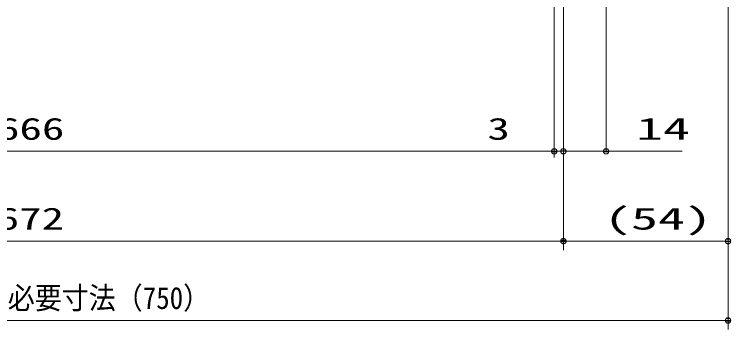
# Model space of a CAD drawing. Units: millimetres on the paper. Extents: x -305 to 305, y -152 to 152.
# Drawn here: x -18 to 60.3, y 0.4 to 34.9 of the extents above; entities that cross this region are included whole.
import ezdxf
from ezdxf.enums import TextEntityAlignment as Align

# ---------------------------------------------------------------- set-up
doc = ezdxf.new("R2010")
doc.units = ezdxf.units.MM
doc.layers.add('0-1_TV', color=7, linetype='Continuous', lineweight=9)
doc.layers.add('0-2_0', color=7, linetype='Continuous', lineweight=9)
doc.styles.add('ＭＳ ゴシック', font='')
doc.styles.get('ＭＳ ゴシック').set_extended_font_data('MS Gothic')

# ---------------------------------------------------------------- blocks, each defined once
blk = doc.blocks.new('_DOTSMALL')
at = {"layer": '0-2_0'}
for p, q in [((0.0746, 0.1), (-0.0746, 0.1)), ((0.1223, -0.0248), (-0.1223, -0.0248))]:
    blk.add_line(p, q, dxfattribs=at)
for points in [[(0.125, 0), (0.124, 0.0157), (0.1211, 0.0311), (0.1162, 0.046), (0.1095, 0.0602), (0.1011, 0.0735), (0.0911, 0.0856), (0.0797, 0.0963), (0.067, 0.1055), (0.0532, 0.1131), (0.0386, 0.1189), (0.0234, 0.1228), (0.0078, 0.1248), (-0.0078, 0.1248), (-0.0234, 0.1228), (-0.0386, 0.1189), (-0.0532, 0.1131), (-0.067, 0.1055), (-0.0797, 0.0963), (-0.0911, 0.0856), (-0.1011, 0.0735), (-0.1095, 0.0602), (-0.1162, 0.046), (-0.1211, 0.0311), (-0.124, 0.0157), (-0.125, 0), (0, 0)], [(-0.125, 0), (-0.124, -0.0157), (-0.1211, -0.0311), (-0.1162, -0.046), (-0.1095, -0.0602), (-0.1011, -0.0735), (-0.0911, -0.0856), (-0.0797, -0.0963), (-0.067, -0.1055), (-0.0532, -0.1131), (-0.0386, -0.1189), (-0.0234, -0.1228), (-0.0078, -0.1248), (0.0078, -0.1248), (0.0234, -0.1228), (0.0386, -0.1189), (0.0532, -0.1131), (0.067, -0.1055), (0.0797, -0.0963), (0.0911, -0.0856), (0.1011, -0.0735), (0.1095, -0.0602), (0.1162, -0.046), (0.1211, -0.0311), (0.124, -0.0157), (0.125, 0), (0, 0)]]:
    blk.add_lwpolyline(points, close=True, dxfattribs=at)

msp = doc.modelspace()

# ---------------------------------------------------------------- linework, layer by layer
at = {"layer": '0-1_TV'}
for p, q in [((46.68, 87.617), (46.68, 19.891)), ((41.013, 72.05), (41.013, 19.226)), ((60.013, 46.617), (60.013, 9.412)), ((60.013, 40.284), (60.013, 0.405)), ((42.013, 35.792), (42.013, 19.891)), ((42.013, 35.792), (42.013, 9.079)), ((41.013, 19.892), (-74.153, 19.892)), ((41.013, 19.892), (32.706, 19.892)), ((41.013, 19.892), (41.013, 19.891)), ((42.013, 19.892), (41.013, 19.892)), ((42.013, 19.892), (42.013, 19.891)), ((46.68, 19.892), (42.013, 19.892)), ((44.36, 19.892), (42.04, 19.892)), ((46.68, 19.892), (55, 19.892)), ((42.013, 10.079), (-75.153, 10.079)), ((42.013, 10.079), (42.013, 9.412)), ((60.013, 10.079), (42.013, 10.079)), ((60.013, 1.405), (-83.152, 1.405))]:
    msp.add_line(p, q, dxfattribs=at)

# ---------------------------------------------------------------- block references
at = {"layer": '0-1_TV', "xscale": 2.32, "yscale": 2.32}
for p in [(41.013, 19.892), (41.013, 19.892), (46.68, 19.892), (42.013, 10.079), (60.013, 10.079), (60.013, 1.405)]:
    msp.add_blockref('_DOTSMALL', p, dxfattribs=at)
at = {"layer": '0-1_TV', "xscale": 2.32, "yscale": 2.32, "rotation": 180}
for p in [(42.013, 19.892), (42.013, 19.892), (42.013, 10.079)]:
    msp.add_blockref('_DOTSMALL', p, dxfattribs=at)

# ---------------------------------------------------------------- texts
at = {"layer": '0-1_TV', "style": 'ＭＳ ゴシック'}
for s, width, p in [('666', 1.5, (-19.904, 20.43)), ('3', 1.5, (33.706, 20.43)), ('14', 1.8, (49.958, 20.43)), ('672', 1.5, (-19.942, 10.616)), ('(54)', 1.8, (46.463, 10.616)), ('柱間必要寸法（750）', 0.9, (-24.642, 1.942))]:
    msp.add_text(s, height=2.405, dxfattribs=dict(at, width=width)).set_placement(p, align=Align.BOTTOM_LEFT)

doc.saveas('drawing.dxf')
